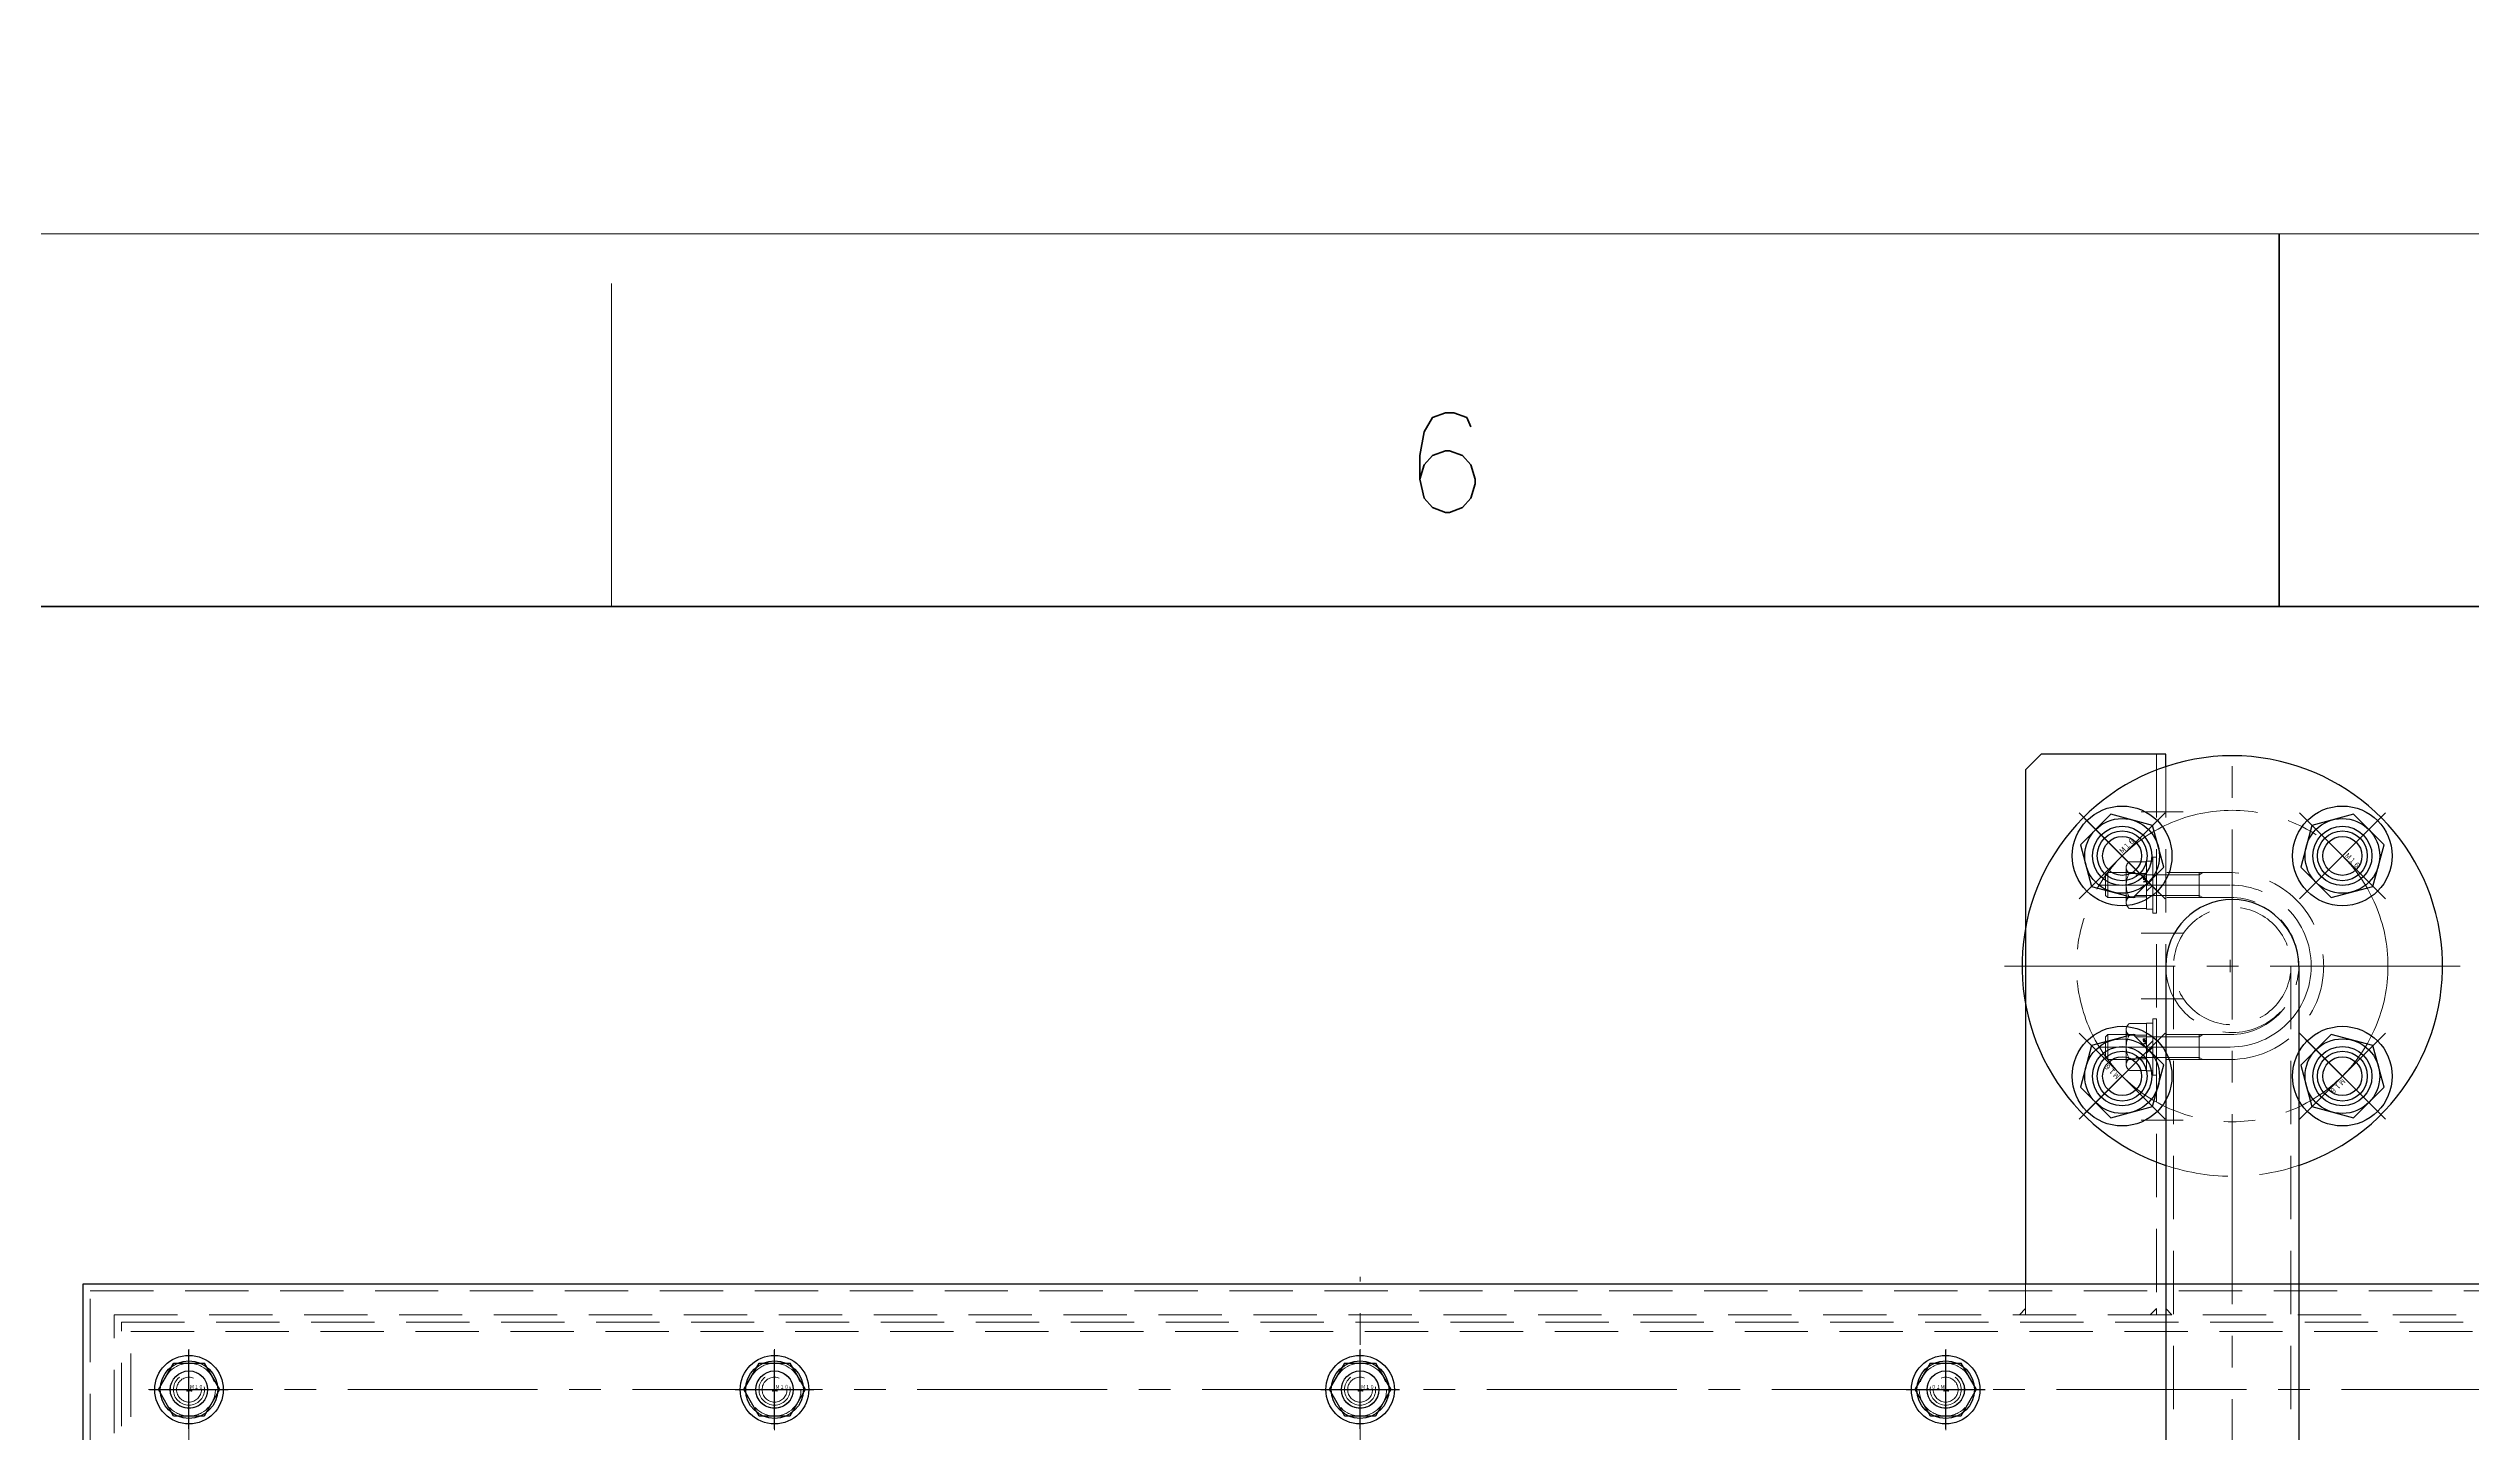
# Model space of a CAD drawing. Header units: millimetres. Extents: x 0 to 49006, y -7876 to 6995.
# Drawn here: x 13005 to 13783, y 4282 to 4726 of the extents above; entities that cross this region are included whole.
import ezdxf
from ezdxf import colors
from ezdxf.entities.mleader import LeaderData, LeaderLine
from ezdxf.enums import TextEntityAlignment as Align
from ezdxf.math import Vec2, Vec3

# ---------------------------------------------------------------- set-up
doc = ezdxf.new("R2010")
doc.units = ezdxf.units.MM
doc.header["$LTSCALE"] = 3.2
doc.linetypes.add('CENTER2', pattern=[28.575, 19.05, -3.175, 3.175, -3.175])
doc.linetypes.add('HIDDEN', pattern=[9.525, 6.35, -3.175])
for name, color, linetype, lineweight in [('01_NORMAL', 7, 'Continuous', 25), ('04_HIDDEN', 2, 'HIDDEN', 13), ('05_CENTER', 4, 'CENTER2', 13), ('08_DIM', 3, 'Continuous', 13), ('90_FRAME', 5, 'Continuous', 35)]:
    doc.layers.add(name, color=color, linetype=linetype, lineweight=lineweight)
doc.layers.add('10_DRAFT', color=8, linetype='Continuous', lineweight=0, plot=False)
doc.layers.add('91_BLANK', color=5, linetype='Continuous', lineweight=0, plot=False)
doc.styles.add('KANJI0', font='txt.shx', dxfattribs={"width": 0.9, "height": 30, "bigfont": 'bigfont'})
doc.styles.add('KSS_TXT', font='txt.shx', dxfattribs={"bigfont": 'extfont2.shx'})
doc.styles.add('KSS_TXT_L', font='txt.shx', dxfattribs={"height": 36, "bigfont": 'extfont2.shx'})
doc.styles.get("Standard").update_dxf_attribs({"font": 'txt.shx', "bigfont": 'extfont2.shx'})

# ---------------------------------------------------------------- blocks, each defined once
blk = doc.blocks.new('M10Nua_1_1')
at = {"color": 0}
for p, q in [((-4.9, 8.49), (-9.8, 0)), ((-4.9, 8.49), (4.9, 8.49)), ((9.8, 0), (4.9, 8.49)), ((-9.8, 0), (-4.9, -8.49)), ((4.9, -8.49), (9.8, 0)), ((-4.9, -8.49), (4.9, -8.49))]:
    blk.add_line(p, q, dxfattribs=at)
at = {"color": 0, "linetype": 'CENTER2'}
for p, q in [((0, -11.1), (0, 11.1)), ((11.1, 0), (-11.1, 0))]:
    blk.add_line(p, q, dxfattribs=at)
at = {"color": 0}
for radius in [8.49, 5, 4]:
    blk.add_circle((0, 0), radius, dxfattribs=at)
at = {"layer": '10_DRAFT', "style": 'KANJI0', "width": 0.82}
blk.add_text('Ｍ１０', height=1.25, dxfattribs=at).set_placement((0.26, 0.12))
blk = doc.blocks.new('A$C4EF13792_1_1')
at = {"color": 0}
for p, q in [((213.65, 575), (218.65, 580)), ((218.65, 580), (258.65, 580)), ((258.65, 580), (258.65, 400)), ((213.65, 400), (213.65, 575))]:
    blk.add_line(p, q, dxfattribs=at)
for points in [[(400, -400), (-400, -400), (-400, 400), (400, 400)], [(397.7, -397.7), (-397.7, -397.7), (-397.7, 397.7), (397.7, 397.7)]]:
    blk.add_lwpolyline(points, close=True, dxfattribs=at)
at = {"color": 3}
for points in [[(213.65, 400), (213.65, 402), (211.65, 400), (211.65, 400)], [(255.65, 400), (255.65, 402), (253.65, 400), (253.65, 400)], [(258.65, 400), (258.65, 402), (260.65, 400), (260.65, 400)]]:
    blk.add_lwpolyline(points, close=True, dxfattribs=at)
at = {"color": 0}
for centre in [(-376, 376), (-188, 376), (0, 376), (188, 376)]:
    blk.add_circle(centre, 6, dxfattribs=at)
at = {"layer": '04_HIDDEN'}
blk.add_line((255.65, 580), (255.65, 400), dxfattribs=at)
blk.add_lwpolyline([(394.7, -394.7), (-394.7, -394.7), (-394.7, 394.7), (394.7, 394.7)], close=True, dxfattribs=at)
at = {"layer": '05_CENTER'}
for p, q in [((250.71, 561.5), (264.29, 561.5)), ((250.71, 522.5), (264.29, 522.5)), ((250.71, 501.5), (264.29, 501.5)), ((250.71, 462.5), (264.29, 462.5)), ((0, -412.21), (0, 412.21))]:
    blk.add_line(p, q, dxfattribs=at)
blk.add_lwpolyline([(-376, -376), (376, -376), (376, 376), (-376, 376)], close=True, dxfattribs=at)
at = {"layer": '04_HIDDEN'}
for p in [(-376, 376), (-188, 376), (0, 376)]:
    blk.add_blockref('M10Nua_1_1', p, dxfattribs=at)
at = {"layer": '04_HIDDEN', "xscale": -1}
blk.add_blockref('M10Nua_1_1', (188, 376), dxfattribs=at)
blk = doc.blocks.new('A$C6D843DAA_1_1')
blk.add_blockref('A$C4EF13792_1_1', (0, 0))
blk = doc.blocks.new('AM_BALLOON1')
at = {"transparency": 16777216}
blk.add_circle((0, 0), 5, dxfattribs=at)
blk.add_attdef('B_NUMBER', text='', height=3, dxfattribs=at).set_placement((0, 0), align=Align.MIDDLE_CENTER)
blk = doc.blocks.new('_OPEN')
at = {"color": 0, "linetype": 'ByBlock'}
for p, q in [((-1, 0.167), (0, 0)), ((0, 0), (-1, -0.167)), ((0, 0), (-1, 0))]:
    blk.add_line(p, q, dxfattribs=at)
blk = doc.blocks.new('A$C02715695_1_1')
at = {"color": 0}
blk.add_lwpolyline([(-410, 410), (410, 410), (410, -410), (-410, -410)], close=True, dxfattribs=at)
for centre in [(-376, 376), (-188, 376), (0, 376), (188, 376)]:
    blk.add_circle(centre, 6, dxfattribs=at)
at = {"layer": '04_HIDDEN'}
blk.add_lwpolyline([(-407.7, 407.7), (407.7, 407.7), (407.7, -407.7), (-407.7, -407.7)], close=True, dxfattribs=at)
at = {"layer": '05_CENTER'}
for p, q in [((-376, 362.96), (-376, 389.04)), ((-188, 362.96), (-188, 389.04)), ((0, 362.96), (0, 389.04)), ((188, 362.96), (188, 389.04)), ((-362.96, 376), (-389.04, 376))]:
    blk.add_line(p, q, dxfattribs=at)
blk.add_lwpolyline([(-376, -376), (376, -376), (376, 376), (-376, 376)], close=True, dxfattribs=at)
blk = doc.blocks.new('A$C491655AE_1_1_2_1')
at = {"color": 0}
for p, q in [((-9.81, 0), (-4.91, 8.5)), ((-4.91, 8.5), (4.91, 8.5)), ((4.91, 8.5), (9.81, 0)), ((-4.91, -8.5), (-9.81, 0)), ((9.81, 0), (4.91, -8.5)), ((4.91, -8.5), (-4.91, -8.5))]:
    blk.add_line(p, q, dxfattribs=at)
at = {"color": 0, "linetype": 'CENTER2'}
for p, q in [((0, -12.64), (0, 12.64)), ((-12.64, 0), (12.64, 0))]:
    blk.add_line(p, q, dxfattribs=at)
at = {"color": 0}
for radius in [11, 9.25]:
    blk.add_circle((0, 0), radius, dxfattribs=at)
at = {"layer": '10_DRAFT', "style": 'KSS_TXT_L'}
blk.add_text('BT-M10', height=0.3, dxfattribs=at).set_placement((-0.7, -0.54))
blk = doc.blocks.new('A$C26CE23FD_1_1')
for name, p in [('A$C02715695_1_1', (0, 0)), ('A$C491655AE_1_1_2_1', (-376, 376)), ('A$C491655AE_1_1_2_1', (-188, 376)), ('A$C491655AE_1_1_2_1', (0, 376)), ('A$C491655AE_1_1_2_1', (188, 376))]:
    blk.add_blockref(name, p)
blk = doc.blocks.new('A$C6803466B_1_1')
at = {"color": 0}
for p, q in [((206, 21.35), (6, 21.35)), ((206, -21.35), (6, -21.35))]:
    blk.add_line(p, q, dxfattribs=at)
blk.add_lwpolyline([(6, 67.5), (0, 67.5), (0, -67.5), (6, -67.5)], close=True, dxfattribs=at)
at = {"color": 3}
for points in [[(6, 21.35), (8.5, 21.34), (8.5, 21.34), (6, 23.85)], [(6, -21.35), (8.5, -21.37), (8.5, -21.37), (6, -23.85)]]:
    blk.add_lwpolyline(points, close=True, dxfattribs=at)
at = {"color": 0}
for centre in [(170.64, 35.36), (241.36, 35.36), (170.64, -35.36), (241.36, -35.36)]:
    blk.add_circle(centre, 9.5, dxfattribs=at)
for radius, start, end in [(67.5, 198.43909, 161.56091), (21.35, 270, 90)]:
    blk.add_arc((206, 0), radius, start, end, dxfattribs=at)
at = {"layer": '04_HIDDEN'}
for p, q in [((6, 20), (0, 20)), ((206, 18.85), (6, 18.85)), ((6, -20), (0, -20)), ((206, -18.85), (6, -18.85))]:
    blk.add_line(p, q, dxfattribs=at)
blk.add_circle((206, 0), 18.85, dxfattribs=at)
for radius, start, end in [(67.5, 161.56091, 200.45855), (21.35, 90, 270)]:
    blk.add_arc((206, 0), radius, start, end, dxfattribs=at)
at = {"layer": '05_CENTER'}
for p, q in [((206, -73.14), (206, 73.14)), ((15.95, 50), (-9.58, 50)), ((182.57, 23.43), (158.72, 47.28)), ((229.43, 23.43), (253.28, 47.28)), ((6, 0), (0, 0)), ((6, 0), (279.14, 0)), ((182.57, -23.43), (158.72, -47.28)), ((229.43, -23.43), (253.28, -47.28)), ((15.95, -50), (-9.58, -50))]:
    blk.add_line(p, q, dxfattribs=at)
blk.add_circle((206, 0), 50, dxfattribs=at)
blk = doc.blocks.new('A$C68034718_1_1')
at = {"color": 0}
for p, q in [((94, 21.35), (6, 21.35)), ((94, -21.35), (6, -21.35))]:
    blk.add_line(p, q, dxfattribs=at)
for points in [[(6, 67.5), (0, 67.5), (0, -67.5), (6, -67.5)], [(94, 67.5), (100, 67.5), (100, -67.5), (94, -67.5)]]:
    blk.add_lwpolyline(points, close=True, dxfattribs=at)
at = {"color": 3}
for points in [[(6, 21.35), (8.5, 21.35), (8.5, 21.35), (6, 23.85)], [(94, 21.35), (91.5, 21.35), (91.5, 21.35), (94, 23.85)], [(6, -21.35), (8.5, -21.35), (8.5, -21.35), (6, -23.85)], [(94, -21.35), (91.5, -21.35), (91.5, -21.35), (94, -23.85)]]:
    blk.add_lwpolyline(points, close=True, dxfattribs=at)
at = {"layer": '04_HIDDEN'}
for p, q in [((6, 20), (0, 20)), ((94, 18.85), (6, 18.85)), ((94, 20), (100, 20)), ((6, -20), (0, -20)), ((94, -18.85), (6, -18.85)), ((94, -20), (100, -20))]:
    blk.add_line(p, q, dxfattribs=at)
at = {"layer": '05_CENTER'}
for p, q in [((15.95, 50), (-9.58, 50)), ((84.05, 50), (109.58, 50)), ((0, 0), (100, 0)), ((94, 0), (100, 0)), ((15.95, -50), (-9.58, -50)), ((84.05, -50), (109.58, -50))]:
    blk.add_line(p, q, dxfattribs=at)
blk = doc.blocks.new('M16Nza_1_1')
at = {"color": 0}
for p, q in [((-13.85, 17.74), (-13.85, 6.6)), ((-10.39, 19.6), (10.39, 19.6)), ((-6.92, 6.6), (-6.92, 17.74)), ((6.93, 17.74), (6.93, 6.6)), ((13.85, 6.6), (13.85, 17.74)), ((-14, 2.6), (-14, 6.6)), ((-14, 6.6), (14, 6.6)), ((-4, 6.6), (0, 2.6)), ((0, 6.6), (4, 2.6)), ((14, 6.6), (14, 2.6))]:
    blk.add_line(p, q, dxfattribs=at)
at = {"color": 0, "linetype": 'CENTER2'}
blk.add_line((0, 0), (0, 19.6), dxfattribs=at)
at = {"color": 0}
blk.add_lwpolyline([(-16, 2.6), (16, 2.6), (16, 0), (-16, 0)], close=True, dxfattribs=at)
for centre, radius, start, end in [((-10.39, 15.44), 4.16, 33.626, 146.374), ((0, 5.75), 13.85, 60, 120), ((10.39, 15.44), 4.16, 33.626, 146.374)]:
    blk.add_arc(centre, radius, start, end, dxfattribs=at)
at = {"layer": '10_DRAFT', "style": 'KANJI0', "width": 0.82}
blk.add_text('Ｍ１６', height=1.714, dxfattribs=at).set_placement((0.41, 6.78))
blk = doc.blocks.new('A$C3F755A23_1_1')
at = {"color": 0}
for p, q in [((-10.39, 17), (10.39, 17)), ((-13.85, 15.14), (-13.85, 7)), ((-6.93, 7), (-6.93, 15.14)), ((6.93, 15.14), (6.93, 7)), ((13.85, 7), (13.85, 15.14)), ((-15, 0), (-15, 3)), ((-15, 3), (15, 3)), ((-15, 0), (15, 0)), ((-14, 3), (-14, 7)), ((-14, 7), (14, 7)), ((-8, 0), (-8, -41.92)), ((-6.92, 0), (-6.92, -43)), ((0.73, 3), (-0.73, 7)), ((6.92, 0), (6.92, -43)), ((8, 0), (8, -41.92)), ((14, 7), (14, 3)), ((15, 3), (15, 0)), ((8, -41.92), (-8, -41.92)), ((-8, -41.92), (-6.92, -43)), ((6.92, -43), (-6.92, -43)), ((8, -41.92), (6.92, -43))]:
    blk.add_line(p, q, dxfattribs=at)
at = {"color": 0, "linetype": 'CENTER2'}
blk.add_line((0, 20.91), (0, -46), dxfattribs=at)
at = {"color": 0}
for centre, radius, start, end in [((-10.39, 12.84), 4.16, 33.626, 146.374), ((0, 3.15), 13.85, 60, 120), ((10.39, 12.84), 4.16, 33.626, 146.374)]:
    blk.add_arc(centre, radius, start, end, dxfattribs=at)
at = {"layer": '10_DRAFT', "style": 'KANJI0', "width": 0.82}
blk.add_text('M16x50', height=1, dxfattribs=at).set_placement((0.41, 7.48))
blk = doc.blocks.new('16b_1_1')
at = {"color": 0, "linetype": 'CENTER2'}
for p, q in [((0, 19.54), (0, -19.54)), ((-19.54, 0), (19.54, 0))]:
    blk.add_line(p, q, dxfattribs=at)
at = {"color": 0}
for p, q in [((-6.92, 11.99), (-13.85, 0)), ((6.93, 11.99), (-6.92, 11.99)), ((13.85, 0), (6.93, 11.99)), ((-13.85, 0), (-6.92, -11.99)), ((6.93, -11.99), (13.85, 0)), ((-6.92, -11.99), (6.93, -11.99))]:
    blk.add_line(p, q, dxfattribs=at)
for radius in [16, 11.99, 8, 6.25]:
    blk.add_circle((0, 0), radius, dxfattribs=at)
at = {"layer": '10_DRAFT', "style": 'KANJI0', "width": 0.82}
blk.add_text('Ｍ１６', height=1.714, dxfattribs=at).set_placement((0.41, 0.18))
blk = doc.blocks.new('A$C68034F60_1_1')
at = {"layer": '08_DIM'}
for points in [[(3, -67.5), (0, -67.5), (0, 67.5), (3, 67.5)], [(106, -67.5), (103, -67.5), (103, 67.5), (106, 67.5)]]:
    blk.add_lwpolyline(points, close=True, dxfattribs=at)
blk.add_blockref('A$C6803466B_1_1', (106, 0))
for name, p, rotation in [('A$C3F755A23_1_1', (9, 50), 270), ('M16Nza_1_1', (-9, 50), 90), ('A$C3F755A23_1_1', (97, 50), 89.99999999999999), ('M16Nza_1_1', (112, 50), 270), ('16b_1_1', (276.64, 35.36), 45), ('16b_1_1', (347.36, 35.36), 315), ('16b_1_1', (276.64, -35.36), 135), ('16b_1_1', (347.36, -35.36), 225), ('A$C3F755A23_1_1', (9, -50), 270), ('M16Nza_1_1', (-9, -50), 90), ('A$C3F755A23_1_1', (97, -50), 89.99999999999999), ('M16Nza_1_1', (112, -50), 270)]:
    blk.add_blockref(name, p, dxfattribs=dict(rotation=rotation))
at = {"layer": '01_NORMAL'}
blk.add_blockref('A$C68034718_1_1', (3, 0), dxfattribs=at)
blk = doc.blocks.new('M8Nza_1_1')
at = {"color": 0}
for p, q in [((-7.5, 8.69), (-7.5, 3.2)), ((5.62, 9.7), (-5.63, 9.7)), ((-3.75, 3.2), (-3.75, 8.69)), ((3.75, 8.69), (3.75, 3.2)), ((7.5, 3.2), (7.5, 8.69)), ((-7.7, 3.2), (7.7, 3.2)), ((-7.7, 3.2), (-7.7, 1.2)), ((0, 1.2), (-2, 3.2)), ((0, 3.2), (2, 1.2)), ((7.7, 3.2), (7.7, 1.2))]:
    blk.add_line(p, q, dxfattribs=at)
at = {"color": 0, "linetype": 'CENTER2'}
blk.add_line((0, 9.7), (0, 0), dxfattribs=at)
at = {"color": 0}
blk.add_lwpolyline([(-9, 1.2), (9, 1.2), (9, 0), (-9, 0)], close=True, dxfattribs=at)
for centre, radius, start, end in [((-5.63, 7.45), 2.25, 33.626, 146.374), ((0, 2.2), 7.5, 60, 120), ((5.62, 7.45), 2.25, 33.626, 146.374)]:
    blk.add_arc(centre, radius, start, end, dxfattribs=at)
at = {"layer": '10_DRAFT', "style": 'KSS_TXT'}
blk.add_text('M8', height=1, dxfattribs=at).set_placement((0.87, 3.27))
blk = doc.blocks.new('A$C68035E93_1_1')
at = {"color": 0}
for p, q in [((-30, 0), (-30, -39.32)), ((-22, 0), (-22, -39.32)), ((22, 0), (22, -39.32)), ((30, 0), (30, -39.32)), ((-29.32, -10), (-30, -8.83)), ((-22, -10), (-30, -10)), ((-29.32, -10), (-29.32, -40)), ((-22.68, -10), (-22, -8.83)), ((-22.68, -10), (-22.68, -40)), ((22.68, -10), (22, -8.83)), ((22, -10), (30, -10)), ((22.68, -10), (22.68, -40)), ((29.32, -10), (30, -8.83)), ((29.32, -10), (29.32, -40)), ((-22, -39.32), (-30, -39.32)), ((-30, -39.32), (-29.32, -40)), ((-22.68, -40), (-29.32, -40)), ((-22, -39.32), (-22.68, -40)), ((22, -39.32), (30, -39.32)), ((22, -39.32), (22.68, -40)), ((22.68, -40), (29.32, -40)), ((30, -39.32), (29.32, -40))]:
    blk.add_line(p, q, dxfattribs=at)
for radius in [30, 22]:
    blk.add_arc((0, 0), radius, 0, 180, dxfattribs=at)
at = {"layer": '05_CENTER', "color": 0}
for p, q in [((-26, 0), (-26, -41.71)), ((26, 0), (26, -41.71))]:
    blk.add_line(p, q, dxfattribs=at)
blk.add_arc((0, 0), 26, 0, 180, dxfattribs=at)
at = {"layer": '10_DRAFT'}
for p, q in [((1.99, 0), (-1.99, 0)), ((0, -1.99), (0, 1.99))]:
    blk.add_line(p, q, dxfattribs=at)
blk = doc.blocks.new('A$C680583A1_1_1')
at = {"color": 4}
blk.add_blockref('A$C68035E93_1_1', (0, -22), dxfattribs=at)
at = {"color": 4, "rotation": 180}
for p in [(-26, -45.7), (26, -45.7)]:
    blk.add_blockref('M8Nza_1_1', p, dxfattribs=at)

msp = doc.modelspace()

# ---------------------------------------------------------------- linework, layer by layer
at = {"layer": '01_NORMAL'}
for p, q in [((13644.38, 4499.526), (13639.38, 4494.526)), ((13684.38, 4499.526), (13644.38, 4499.526)), ((13684.38, 4495.56), (13684.38, 4499.526)), ((13639.38, 4494.526), (13639.38, 4329.526))]:
    msp.add_line(p, q, dxfattribs=at)
at = {"layer": '90_FRAME'}
msp.add_line((13720.831, 4666.612), (13720.831, 4546.916), dxfattribs=at)
at = {"layer": '90_FRAME', "color": 4, "lineweight": 13}
msp.add_line((13185.364, 4546.916), (13185.364, 4650.612), dxfattribs=at)
at = {"layer": '90_FRAME'}
msp.add_lwpolyline([(10615.259, 106.485), (16826.403, 106.485), (16826.403, 4546.916), (10615.259, 4546.916)], close=True, dxfattribs=at)
at = {"layer": '91_BLANK'}
msp.add_lwpolyline([(10304.492, 3.253), (16930.099, 3.253), (16930.099, 4666.612), (10304.492, 4666.612)], close=True, dxfattribs=at)

# ---------------------------------------------------------------- block references
msp.add_blockref('A$C26CE23FD_1_1', (13425.73, 3919.526))
at = {"layer": '01_NORMAL', "rotation": 90}
msp.add_blockref('A$C68034F60_1_1', (13705.73, 4119.526), dxfattribs=at)
at = {"layer": '04_HIDDEN'}
msp.add_blockref('A$C6D843DAA_1_1', (13425.73, 3919.526), dxfattribs=at)
at = {"layer": '04_HIDDEN', "rotation": 270}
msp.add_blockref('A$C680583A1_1_1', (13727.08, 4431.526), dxfattribs=at)

# ---------------------------------------------------------------- texts
at = {"layer": '90_FRAME', "color": 0, "lineweight": 13, "style": 'KSS_TXT'}
msp.add_text('6', height=32, dxfattribs=at).set_placement((13453.098, 4567.57), align=Align.BOTTOM_CENTER)

# ---------------------------------------------------------------- leaders
at = {"layer": '08_DIM'}
ml = msp.add_multileader_block('Standard', dxfattribs=at)
ml.set_content('AM_BALLOON1', color=256, scale=10)
ml.set_attribute('B_NUMBER', 'H', width=0)
ml.set_leader_properties(color=256, linetype='ByLayer', lineweight=-1)
ml.set_arrow_properties(name='OPEN')
ml.build(insert=Vec2(0, 0))
ml.multileader.update_dxf_attribs({"leader_type": 0, "has_dogleg": 0, "text_right_attachment_type": 6, "dogleg_length": 0, "arrow_head_size": 20, "scale": 10, "block_connection_type": 1})
ctx = ml.context
ctx.base_point, ctx.scale, ctx.char_height, ctx.arrow_head_size, ctx.landing_gap_size, ctx.plane_origin = Vec3(34758.24, 4676.115), 10, 40, 20, 20, Vec3(34837.832, 4676.156)
ctx.right_attachment, ctx.attachment_type = 6, 1
notes = []
notes.append((ctx, [(0, (0, 0, 0), (0, 0), (1, 0), 1, [])]))
ctx.block.insert = Vec3(34758.24, 4676.115)
ml = msp.add_multileader_block('Standard', dxfattribs=at)
ml.set_content('AM_BALLOON1', color=256, scale=10)
ml.set_attribute('B_NUMBER', 'G', width=0)
ml.set_leader_properties(color=256, linetype='ByLayer', lineweight=-1)
ml.set_arrow_properties(name='OPEN')
ml.build(insert=Vec2(0, 0))
ml.multileader.update_dxf_attribs({"leader_type": 0, "has_dogleg": 0, "text_right_attachment_type": 6, "dogleg_length": 0, "arrow_head_size": 20, "scale": 10, "block_connection_type": 1})
ctx = ml.context
ctx.base_point, ctx.scale, ctx.char_height, ctx.arrow_head_size, ctx.landing_gap_size, ctx.plane_origin = Vec3(34758.24, 4537.505), 10, 40, 20, 20, Vec3(34837.832, 4537.546)
ctx.right_attachment, ctx.attachment_type = 6, 1
notes.append((ctx, [(0, (0, 0, 0), (0, 0), (1, 0), 1, [])]))
ctx.block.insert = Vec3(34758.24, 4537.505)
ml = msp.add_multileader_block('Standard', dxfattribs=at)
ml.set_content('AM_BALLOON1', color=256, scale=10)
ml.set_attribute('B_NUMBER', 'F', width=0)
ml.set_leader_properties(color=256, linetype='ByLayer', lineweight=-1)
ml.set_arrow_properties(name='OPEN')
ml.build(insert=Vec2(0, 0))
ml.multileader.update_dxf_attribs({"leader_type": 0, "has_dogleg": 0, "text_right_attachment_type": 6, "dogleg_length": 0, "arrow_head_size": 20, "scale": 10, "block_connection_type": 1})
ctx = ml.context
ctx.base_point, ctx.scale, ctx.char_height, ctx.arrow_head_size, ctx.landing_gap_size, ctx.plane_origin = Vec3(34758.24, 4398.895), 10, 40, 20, 20, Vec3(34837.832, 4398.936)
ctx.right_attachment, ctx.attachment_type = 6, 1
notes.append((ctx, [(0, (0, 0, 0), (0, 0), (1, 0), 1, [])]))
ctx.block.insert = Vec3(34758.24, 4398.895)
ml = msp.add_multileader_block('Standard', dxfattribs=at)
ml.set_content('AM_BALLOON1', color=256, scale=8)
ml.set_attribute('B_NUMBER', 'V', width=0)
ml.set_leader_properties(color=256, linetype='ByLayer', lineweight=-1)
ml.set_arrow_properties(name='OPEN')
ml.build(insert=Vec2(0, 0))
ml.multileader.update_dxf_attribs({"leader_type": 0, "has_dogleg": 0, "text_right_attachment_type": 6, "dogleg_length": 0, "arrow_head_size": 16, "scale": 8, "block_connection_type": 1})
ctx = ml.context
ctx.base_point, ctx.scale, ctx.char_height, ctx.arrow_head_size, ctx.landing_gap_size, ctx.plane_origin = Vec3(14513.808, 4338.439), 8, 32, 16, 16, Vec3(14510.307, 4358.429)
ctx.right_attachment, ctx.attachment_type = 6, 1
notes.append((ctx, [(0, (0, 0, 0), (0, 0), (1, 0), 1, [])]))
ctx.block.insert = Vec3(14513.808, 4338.439)
ml = msp.add_multileader_block('Standard', dxfattribs=at)
ml.set_content('AM_BALLOON1', color=256, scale=10)
ml.set_attribute('B_NUMBER', 'E', width=0)
ml.set_leader_properties(color=256, linetype='ByLayer', lineweight=-1)
ml.set_arrow_properties(name='OPEN')
ml.build(insert=Vec2(0, 0))
ml.multileader.update_dxf_attribs({"leader_type": 0, "has_dogleg": 0, "text_right_attachment_type": 6, "dogleg_length": 0, "arrow_head_size": 20, "scale": 10, "block_connection_type": 1})
ctx = ml.context
ctx.base_point, ctx.scale, ctx.char_height, ctx.arrow_head_size, ctx.landing_gap_size, ctx.plane_origin = Vec3(34758.24, 4260.285), 10, 40, 20, 20, Vec3(34837.832, 4260.325)
ctx.right_attachment, ctx.attachment_type = 6, 1
notes.append((ctx, [(0, (0, 0, 0), (0, 0), (1, 0), 1, [])]))
ctx.block.insert = Vec3(34758.24, 4260.285)
for ctx, leaders in notes:
    for number, flags, end, landing, length, lines in leaders:
        leader = LeaderData()
        leader.index, (leader.has_last_leader_line, leader.has_dogleg_vector, leader.attachment_direction) = number, flags
        leader.last_leader_point, leader.dogleg_vector, leader.dogleg_length = Vec3(end), Vec3(landing), length
        for number, points, colour, breaks in lines:
            line = LeaderLine()
            line.index, line.vertices, line.color, line.breaks = number, Vec3.list(points), colors.encode_raw_color(colour), breaks
            leader.lines.append(line)
        ctx.leaders.append(leader)

doc.saveas('drawing.dxf')
